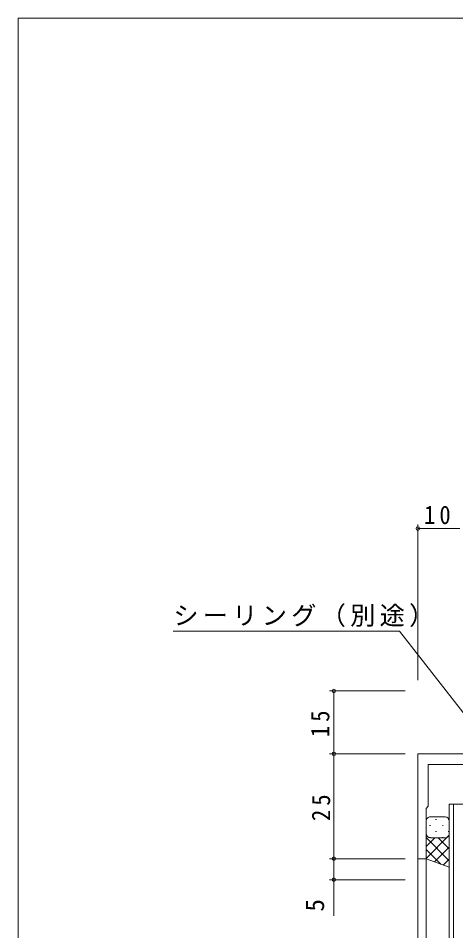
# Model space of a CAD drawing. Units: millimetres, scale not verified. Extents: x -594 to 539, y -420 to 386.
# Drawn here: x -590 to -485.8, y 164.5 to 382 of the extents above; entities that cross this region are included whole.
import ezdxf
from ezdxf.enums import TextEntityAlignment as Align

# ---------------------------------------------------------------- set-up
doc = ezdxf.new("R2010")
doc.units = ezdxf.units.MM
doc.header["$LTSCALE"] = 2
for name, color, linetype, lineweight in [('0-1_YKK_ZWAK', 7, 'Continuous', 9), ('0-3_YKK_11', 7, 'Continuous', 9), ('0-4_YKK_12', 2, 'Continuous', 9), ('0-5_YKK_13', 4, 'Continuous', 9), ('0-6_YKK_D', 6, 'Continuous', 9)]:
    doc.layers.add(name, color=color, linetype=linetype, lineweight=lineweight)
doc.styles.add('ＭＳ ゴシック', font='')
doc.styles.get('ＭＳ ゴシック').set_extended_font_data('MS Gothic')

msp = doc.modelspace()

# ---------------------------------------------------------------- linework, layer by layer
at = {"layer": '0-1_YKK_ZWAK'}
for p in [(-590, -368), (510, 382)]:
    msp.add_line(p, (-590, 382), dxfattribs=at)
at = {"layer": '0-3_YKK_11'}
for p, q in [((-494.85, 206.649), (-494.85, 181.649)), ((-459.85, 206.649), (-494.85, 206.649)), ((-492.35, 204.149), (-478.412, 204.149)), ((-492.35, 194.149), (-492.35, 204.149)), ((-492.85, 193.649), (-492.35, 194.149)), ((-492.85, 181.649), (-492.85, 193.649)), ((-494.85, 181.649), (-492.85, 181.649))]:
    msp.add_line(p, q, dxfattribs=at)
at = {"layer": '0-4_YKK_12'}
for p, q in [((-494.85, 206.649), (-460.15, 206.649)), ((-494.85, 206.649), (-494.85, 28.149)), ((-487.35, 194.649), (-481.35, 194.649)), ((-487.35, 28.149), (-487.35, 194.649)), ((-486.35, 194.649), (-486.35, 28.149)), ((-494.85, 181.649), (-492.85, 181.649)), ((-492.85, 181.649), (-494.85, 181.649)), ((-492.85, 181.649), (-492.85, 28.149))]:
    msp.add_line(p, q, dxfattribs=at)
at = {"layer": '0-5_YKK_13'}
for p, q in [((-488.35, 191.649), (-491.85, 191.649)), ((-492.85, 190.649), (-492.85, 187.649)), ((-492.03, 189.569), (-491.83, 189.569)), ((-490.615, 190.984), (-490.415, 190.984)), ((-489, 189.569), (-488.8, 189.569)), ((-487.585, 190.984), (-487.408, 190.984)), ((-487.35, 187.649), (-487.35, 190.649)), ((-492.85, 181.649), (-492.85, 187.649)), ((-492.822, 187.414), (-492.85, 187.386)), ((-487.35, 187.229), (-492.85, 181.729)), ((-490.615, 188.154), (-490.415, 188.154)), ((-487.585, 188.154), (-487.385, 188.154)), ((-487.35, 187.649), (-487.35, 179.649)), ((-492.85, 186.681), (-487.35, 181.181)), ((-490.758, 186.649), (-492.85, 184.557)), ((-492.03, 186.739), (-491.83, 186.739)), ((-491.85, 186.649), (-488.35, 186.649)), ((-491.85, 186.649), (-488.35, 186.649)), ((-489.99, 186.649), (-487.35, 184.009)), ((-489, 186.739), (-488.8, 186.739)), ((-487.555, 187.043), (-487.35, 186.838)), ((-492.85, 183.852), (-489.387, 180.39)), ((-487.35, 184.401), (-490.834, 180.916)), ((-487.35, 179.649), (-492.85, 181.649)), ((-487.35, 181.572), (-488.76, 180.162))]:
    msp.add_line(p, q, dxfattribs=at)
for centre, start, end in [((-491.85, 190.649), 90.00003, 180.00003), ((-488.35, 190.649), 0.00003, 90.00003), ((-491.85, 187.649), 180.00003, 270.00003), ((-491.85, 187.649), 180.00003, 270.00003), ((-488.35, 187.649), 270.00003, 0.00003), ((-488.35, 187.649), 270.00003, 0.00003)]:
    msp.add_arc(centre, 1, start, end, dxfattribs=at)
at = {"layer": '0-6_YKK_D'}
for p, q in [((-494.85, 224.203), (-494.85, 261.355)), ((-484.85, 260.355), (-494.85, 260.355)), ((-499.175, 235.869), (-553.075, 235.869)), ((-483.28, 215.49), (-499.175, 235.869)), ((-497.85, 221.649), (-515.85, 221.649)), ((-514.85, 206.649), (-514.85, 221.649)), ((-497.85, 206.649), (-515.85, 206.649)), ((-497.85, 206.649), (-515.85, 206.649)), ((-497.85, 206.649), (-515.85, 206.649)), ((-514.85, 206.649), (-514.85, 181.649)), ((-514.85, 206.649), (-514.85, 181.649)), ((-497.85, 181.649), (-515.85, 181.649)), ((-497.85, 181.649), (-515.85, 181.649)), ((-497.85, 181.649), (-515.85, 181.649)), ((-497.85, 181.649), (-515.85, 181.649)), ((-514.85, 181.649), (-514.85, 176.649)), ((-514.85, 181.649), (-514.85, 176.649)), ((-497.85, 176.649), (-515.85, 176.649)), ((-497.85, 176.649), (-515.85, 176.649)), ((-514.85, 176.649), (-514.85, 168.049)), ((-514.85, 176.649), (-514.85, 168.049))]:
    msp.add_line(p, q, dxfattribs=at)
for centre in [(-494.85, 260.355), (-514.85, 221.649), (-514.85, 206.649), (-514.85, 206.649), (-514.85, 206.649), (-514.85, 181.649), (-514.85, 181.649), (-514.85, 181.649), (-514.85, 181.649), (-514.85, 176.649), (-514.85, 176.649)]:
    msp.add_circle(centre, 0.425, dxfattribs=at)

# ---------------------------------------------------------------- texts
at = {"layer": '0-6_YKK_D', "color": 7, "style": 'ＭＳ ゴシック'}
msp.add_text('5', height=4.399, rotation=90, dxfattribs=at).set_placement((-515.85, 169.049), align=Align.BOTTOM_LEFT)
msp.add_text('5', height=4.399, rotation=90, dxfattribs=at).set_placement((-515.85, 169.049), align=Align.BOTTOM_LEFT)
at = {"layer": '0-6_YKK_D', "color": 7, "char_height": 4.399, "attachment_point": 7, "style": 'ＭＳ ゴシック'}
for s, insert in [('\\T1.36;\\W0.9;10', (-493.37, 261.355)), ('\\T1.17;シーリング（別途）', (-553.075, 236.869))]:
    msp.add_mtext(s, dxfattribs=dict(at, insert=insert))
at = {"layer": '0-6_YKK_D', "color": 7, "char_height": 4.399, "attachment_point": 7, "rotation": 90, "style": 'ＭＳ ゴシック'}
for s, insert in [('\\T1.36;\\W0.9;15', (-515.85, 210.629)), ('\\T1.36;\\W0.9;25', (-515.65, 190.629)), ('\\T1.36;\\W0.9;25', (-515.65, 190.629))]:
    msp.add_mtext(s, dxfattribs=dict(at, insert=insert))

doc.saveas('drawing.dxf')
